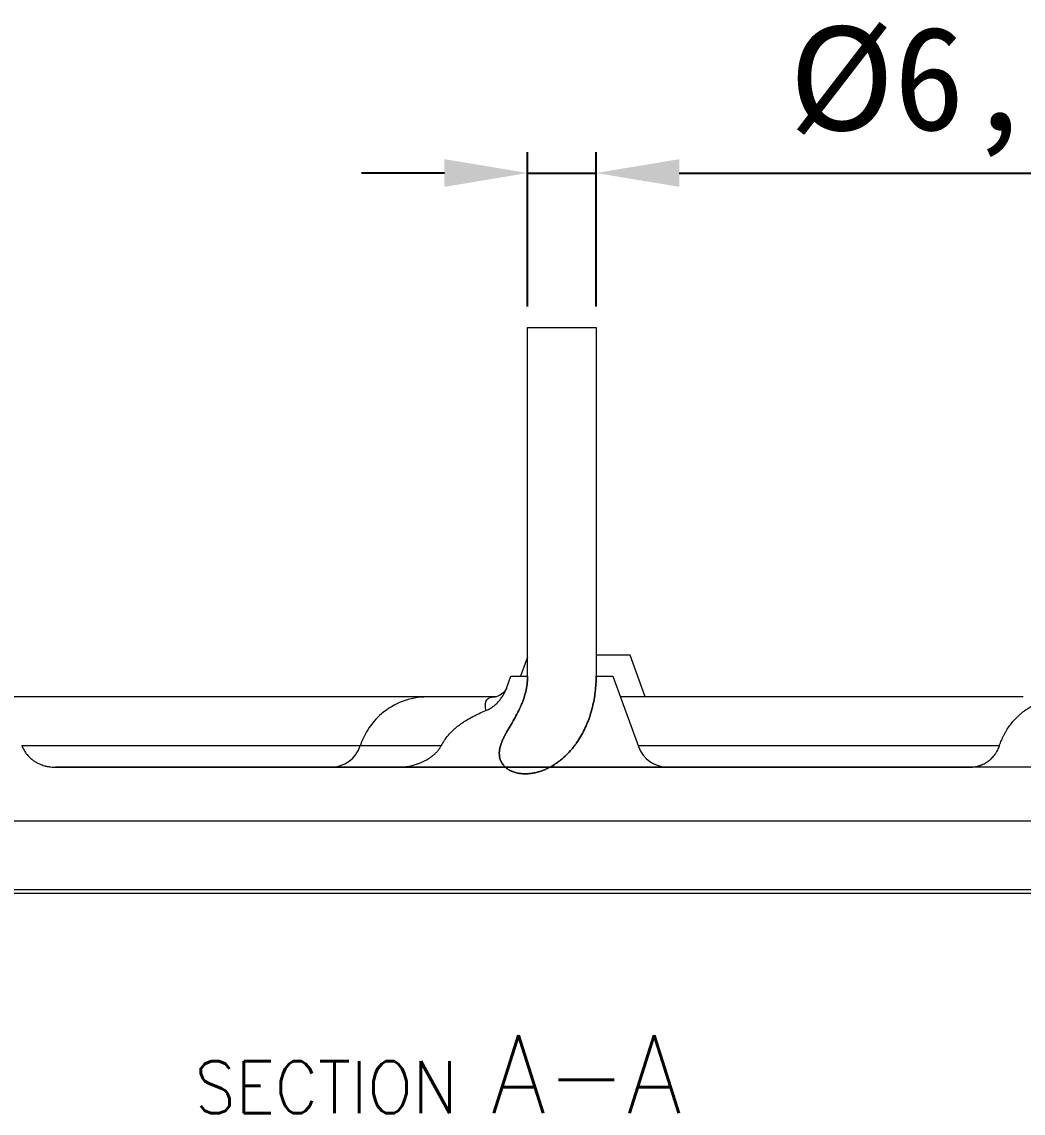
# Model space of a CAD drawing. Header units: millimetres. Extents: x -461 to 2810, y 2853 to 3908.
# Drawn here: x 1755.9 to 1852.3, y 3085.3 to 3190.5 of the extents above; entities that cross this region are included whole.
import ezdxf

# ---------------------------------------------------------------- set-up
doc = ezdxf.new("R2010")
doc.units = ezdxf.units.MM
doc.layers.add('dim', color=82, linetype='Continuous', lineweight=9)
doc.layers.add('粗实线层', color=7, linetype='Continuous', lineweight=35)
doc.styles.add('chinesef_fs', font='simplex.shx', dxfattribs={"bigfont": 'gbcbig.shx'})
doc.dimstyles.new('ISO-25', dxfattribs={"dimscale": 4, "dimtxt": 2.5, "dimasz": 2.5, "dimexe": 1.25, "dimexo": 0.625, "dimtad": 1, "dimtxsty": 'Standard', "dimcen": 2.5, "dimadec": 0, "dimazin": 0, "dimtfac": 1, "dimtmove": 0, "dimatfit": 3, "dimfxl": 0, "dimarcsym": 0})

# ---------------------------------------------------------------- blocks, each defined once
blk = doc.blocks.new('*D27')
at = {"layer": 'Defpoints', "color": 0, "lineweight": 18, "transparency": 16777216}
for p in [(1811.17529796086, 3175.898027497082), (1804.57129796086, 3161.03100100538), (1811.17529796086, 3161.03100100538)]:
    blk.add_point(p, dxfattribs=at)
at = {"layer": 'dim', "color": 0, "lineweight": -2, "transparency": 16777216}
for p, q in [((1804.57129796086, 3163.03000100538), (1804.57129796086, 3177.897027497082)), ((1811.17529796086, 3163.03000100538), (1811.17529796086, 3177.897027497082)), ((1796.57129796086, 3175.898027497082), (1788.57129796086, 3175.898027497082)), ((1804.57129796086, 3175.898027497082), (1811.17529796086, 3175.898027497082)), ((1819.17529796086, 3175.898027497082), (1862.839964627527, 3175.898027497082))]:
    blk.add_line(p, q, dxfattribs=at)
at = {"layer": 'dim', "color": 0, "lineweight": 18, "transparency": 16777216}
for points in [[(1796.57129796086, 3177.231360830416), (1796.57129796086, 3174.564694163749), (1804.57129796086, 3175.898027497082)], [(1819.17529796086, 3177.231360830416), (1819.17529796086, 3174.564694163749), (1811.17529796086, 3175.898027497082)]]:
    blk.add_solid(points, dxfattribs=at)
at = {"layer": 'dim', "color": 0, "lineweight": 18, "transparency": 16777216, "insert": (1845.007631294194, 3183.730360830416), "char_height": 10, "attachment_point": 5}
blk.add_mtext('%%c6,6', dxfattribs=at)

msp = doc.modelspace()

# ---------------------------------------------------------------- linework, layer by layer
at = {"layer": '粗实线层', "lineweight": 20}
for p, q in [((1804.57129796086, 3161.03100100538), (1811.17529796086, 3161.03100100538)), ((1804.57129796086, 3127.437000883381), (1804.57129796086, 3161.03100100538)), ((1811.17529796086, 3161.03100100538), (1811.17529796086, 3127.437000883381)), ((1804.571276249098, 3129.277831964375), (1803.901263445555, 3127.436986915894)), ((1814.437389362761, 3129.469000883381), (1811.175255377847, 3129.469000883381)), ((1815.905136787594, 3125.436397976189), (1814.437389362761, 3129.469000883381)), ((1802.575852819474, 3126.340267015906), (1802.975031302147, 3127.437000883381)), ((1802.975031302146, 3127.437000883381), (1804.57129796086, 3127.437000883381)), ((1811.17529796086, 3127.437000883381), (1812.771564619574, 3127.437000883381)), ((1812.771564619574, 3127.437000883381), (1815.242580534721, 3120.647940453403)), ((1759.058810473795, 3118.674000883381), (1771.005332342935, 3118.674000883381)), ((1771.005332342935, 3118.674000883381), (1792.084952625748, 3118.674000883381)), ((1791.125145201935, 3118.674000883383), (1799.294637822343, 3118.674000883382)), ((1818.061658397078, 3118.674000883381), (1847.163010406823, 3118.674000883381)), ((1771.005332342935, 3113.46700088338), (1615.437954868481, 3113.46700088338)), ((1984.208169529419, 3113.46700088338), (1771.005332342935, 3113.46700088338)), ((1603.596341035915, 3106.540795705524), (1995.940408535171, 3106.540795705524)), ((1798.901758982379, 3106.870614999708), (1604.1550595805, 3106.870614999708)), ((1995.559579765746, 3106.870614999708), (1798.901758982379, 3106.870614999708))]:
    msp.add_line(p, q, dxfattribs=at)
msp.add_arc((1818.061658397078, 3121.674000883381), 3, 200.0000000000095, 270, dxfattribs=at)
msp.add_ellipse((1785.612145187312, 3121.674000883381), major_axis=(0, 3), ratio=0.9999986151771026, start_param=3.142379316477731, end_param=4.400207568253075, dxfattribs=at)
for points, knots in [([(1811.17529796086, 3127.437000883381), (1811.17529796086, 3127.183352564557), (1811.160328300329, 3126.678410950425), (1811.093680010026, 3125.92795108749), (1811.019584761744, 3125.432311097077), (1810.930232076583, 3124.939071403085), (1810.877928053054, 3124.693651541083), (1810.757294162441, 3124.205332999061), (1810.688966776702, 3123.962433928676), (1810.592815209229, 3123.660500072387), (1810.573046694374, 3123.600197970842), (1810.532410446597, 3123.479766696483), (1810.511579972498, 3123.419749721097), (1810.447633154202, 3123.240563763978), (1810.403024438347, 3123.122147774016), (1810.263184973101, 3122.770066299712), (1810.161951447815, 3122.539561759854), (1809.942802033599, 3122.087337286838), (1809.824889233234, 3121.8656157273), (1809.571343635129, 3121.431503612573), (1809.435716686934, 3121.219109977126), (1809.21783185772, 3120.908125666376), (1809.142791742366, 3120.80573425672), (1808.98762837095, 3120.603628119974), (1808.908005426468, 3120.504570672606), (1808.663234586597, 3120.21388838256), (1808.492065232793, 3120.028557354795), (1808.132905661149, 3119.675702346824), (1807.944924384573, 3119.508168901138), (1807.649225254089, 3119.271400755508), (1807.497935156164, 3119.156658928952), (1807.341170967532, 3119.047712131315), (1807.261843403946, 3118.994239633295), (1807.235225926181, 3118.976571138425), (1807.181825683137, 3118.941674437123), (1807.155029159443, 3118.924436601318), (1806.912988448847, 3118.771200272537), (1806.691670405934, 3118.648465348515), (1806.349771863583, 3118.486028640275), (1806.234146622056, 3118.435505986277), (1805.999380524754, 3118.342137776959), (1805.8802406423, 3118.299290096189), (1805.698683548109, 3118.241236201634), (1805.637689224569, 3118.222922805912), (1805.514703779349, 3118.188472737269), (1805.452666668838, 3118.172330644745), (1805.266531121157, 3118.127689411092), (1805.141926671649, 3118.102821622701), (1804.89163450056, 3118.063396584898), (1804.765947220007, 3118.048835137801), (1804.513399393893, 3118.030879331656), (1804.386539692662, 3118.027476936309), (1804.227141986113, 3118.031057983768), (1804.195221118021, 3118.032167539868), (1804.131293679217, 3118.035202366088), (1804.099243453993, 3118.037131074103), (1804.003309138653, 3118.044162813947), (1803.939720011173, 3118.050499049129), (1803.750094882091, 3118.074637116636), (1803.62519437892, 3118.097537977493), (1803.378778151893, 3118.158539267808), (1803.257256765636, 3118.196614269889), (1803.107861585957, 3118.255463860139), (1803.078082735837, 3118.267815025846), (1803.019261182459, 3118.293501195111), (1802.990162406079, 3118.306856971745), (1802.903824506191, 3118.348499232814), (1802.847541957764, 3118.378357601571), (1802.682761930272, 3118.474616788097), (1802.578284379427, 3118.547623320627), (1802.455764751445, 3118.652154462008), (1802.431702941697, 3118.67370790319), (1802.384936977738, 3118.717737578304), (1802.362169790171, 3118.740266461475), (1802.295747255284, 3118.809421663707), (1802.212188514845, 3118.905806314001), (1802.139126713596, 3119.010953475649), (1802.096969676, 3119.079597640091), (1802.088700062998, 3119.093497595206), (1802.072598108546, 3119.121457608947), (1802.049106287735, 3119.163622877832), (1802.027575694367, 3119.206456360047), (1801.96008387351, 3119.350691798399), (1801.919730046337, 3119.470727331794), (1801.885578320695, 3119.626322133976), (1801.879565102873, 3119.657719499328), (1801.869162618954, 3119.721067529545), (1801.864765026276, 3119.753115774732), (1801.854093960157, 3119.84906776847), (1801.850290200283, 3119.912922315916), (1801.84771703672, 3120.10418306283), (1801.857753454472, 3120.231287473658), (1801.882134492459, 3120.389762366406), (1801.887615177879, 3120.421487033046), (1801.899652735658, 3120.484637401853), (1801.906201700659, 3120.516034344741), (1801.927312510311, 3120.609733024776), (1801.943335077856, 3120.671543686323), (1801.996372609251, 3120.85530488066), (1802.038327123226, 3120.975594802422), (1802.108403212533, 3121.153627860298), (1802.132961294847, 3121.212568995349), (1802.184101855751, 3121.329770690359), (1802.210709744333, 3121.388081575069), (1802.292760727799, 3121.561523218777), (1802.350552351222, 3121.675493762179), (1802.470132122247, 3121.901292116818), (1802.531926459238, 3122.013116609621), (1802.657799044172, 3122.235541078811), (1802.721880865066, 3122.346139139565), (1802.915451970822, 3122.677222579711), (1803.046187494467, 3122.897039789511), (1803.302342972854, 3123.339524145696), (1803.427802779804, 3123.562169925361), (1803.666932595013, 3124.013782572653), (1803.780630109829, 3124.242734692669), (1803.912040262644, 3124.534667931014), (1803.937788424766, 3124.593340811676), (1803.988138016105, 3124.711301392623), (1804.012703120136, 3124.770505793668), (1804.084367968484, 3124.948581473673), (1804.129478023362, 3125.068014576628), (1804.256076331619, 3125.428658470244), (1804.328820745789, 3125.672217063158), (1804.447564792584, 3126.166515471887), (1804.493577619451, 3126.417251744926), (1804.532392844373, 3126.735693427498), (1804.539227662667, 3126.799728277394), (1804.550914537071, 3126.927543595836), (1804.565501937797, 3127.119065202089), (1804.57129796086, 3127.309985250167), (1804.57129796086, 3127.437000883381)], [0, 0, 0, 0, 0.03125000000000056, 0.06250000000000111, 0.09375000000000167, 0.09375000000000167, 0.1250000000000022, 0.1250000000000022, 0.1562500000000028, 0.1562500000000028, 0.164062500000003, 0.164062500000003, 0.1718750000000032, 0.1718750000000032, 0.1875000000000033, 0.1875000000000033, 0.2187500000000039, 0.2187500000000039, 0.2500000000000044, 0.2500000000000044, 0.281250000000005, 0.281250000000005, 0.2968750000000052, 0.2968750000000052, 0.3125000000000053, 0.3125000000000053, 0.3437500000000056, 0.3437500000000056, 0.3750000000000058, 0.3750000000000058, 0.3906250000000061, 0.3984375000000061, 0.3984375000000061, 0.4023437500000062, 0.4023437500000062, 0.4062500000000063, 0.4062500000000063, 0.4375000000000069, 0.4375000000000069, 0.4531250000000072, 0.4531250000000072, 0.4687500000000074, 0.4687500000000074, 0.4765625000000075, 0.4765625000000075, 0.4843750000000077, 0.4843750000000077, 0.5000000000000078, 0.5000000000000078, 0.515625000000008, 0.515625000000008, 0.5312500000000082, 0.5312500000000082, 0.5351562500000082, 0.5351562500000082, 0.5390625000000082, 0.5390625000000082, 0.5468750000000084, 0.5468750000000084, 0.5625000000000088, 0.5625000000000088, 0.5781250000000091, 0.5781250000000091, 0.5820312500000093, 0.5820312500000093, 0.5859375000000095, 0.5859375000000095, 0.5937500000000098, 0.5937500000000098, 0.6093750000000103, 0.6093750000000103, 0.6132812500000104, 0.6132812500000104, 0.6171875000000107, 0.6171875000000107, 0.6250000000000109, 0.6328125000000111, 0.6328125000000111, 0.6347656250000111, 0.6347656250000111, 0.6367187500000111, 0.6406250000000111, 0.6406250000000111, 0.656250000000011, 0.656250000000011, 0.660156250000011, 0.660156250000011, 0.664062500000011, 0.664062500000011, 0.6718750000000109, 0.6718750000000109, 0.6875000000000109, 0.6875000000000109, 0.6914062500000108, 0.6914062500000108, 0.6953125000000107, 0.6953125000000107, 0.7031250000000105, 0.7031250000000105, 0.7187500000000102, 0.7187500000000102, 0.72656250000001, 0.72656250000001, 0.7343750000000098, 0.7343750000000098, 0.7500000000000094, 0.7500000000000094, 0.7656250000000091, 0.7656250000000091, 0.7812500000000087, 0.7812500000000087, 0.812500000000008, 0.812500000000008, 0.8437500000000072, 0.8437500000000072, 0.8750000000000064, 0.8750000000000064, 0.8828125000000061, 0.8828125000000061, 0.8906250000000058, 0.8906250000000058, 0.906250000000005, 0.906250000000005, 0.9375000000000033, 0.9375000000000033, 0.9687500000000017, 0.9687500000000017, 0.9765625000000013, 0.9765625000000013, 0.9843750000000009, 1, 1, 1, 1]), ([(1804.57129796086, 3127.437000883381), (1804.57129796086, 3127.309985250167), (1804.565501937797, 3127.119065202089), (1804.550914537071, 3126.927543595836), (1804.539227662667, 3126.799728277394), (1804.532392844373, 3126.735693427498), (1804.493577619451, 3126.417251744926), (1804.447564792584, 3126.166515471887), (1804.328820745789, 3125.672217063158), (1804.256076331619, 3125.428658470244), (1804.129478023362, 3125.068014576628), (1804.084367968484, 3124.948581473673), (1804.012703120136, 3124.770505793668), (1803.988138016105, 3124.711301392623), (1803.937788424766, 3124.593340811676), (1803.912040262644, 3124.534667931014), (1803.780630109829, 3124.242734692669), (1803.666932595013, 3124.013782572653), (1803.427802779804, 3123.562169925361), (1803.302342972854, 3123.339524145696), (1803.046187494467, 3122.897039789511), (1802.915451970822, 3122.677222579711), (1802.721880865066, 3122.346139139565), (1802.657799044172, 3122.235541078811), (1802.531926459238, 3122.013116609621), (1802.470132122247, 3121.901292116818), (1802.350552351222, 3121.675493762179), (1802.292760727799, 3121.561523218777), (1802.210709744333, 3121.388081575069), (1802.184101855751, 3121.329770690359), (1802.132961294847, 3121.212568995349), (1802.108403212533, 3121.153627860298), (1802.038327123226, 3120.975594802422), (1801.996372609251, 3120.85530488066), (1801.943335077856, 3120.671543686323), (1801.927312510311, 3120.609733024776), (1801.906201700659, 3120.516034344741), (1801.899652735658, 3120.484637401853), (1801.887615177879, 3120.421487033046), (1801.882134492459, 3120.389762366406), (1801.857753454472, 3120.231287473658), (1801.84771703672, 3120.10418306283), (1801.850290200283, 3119.912922315916), (1801.854093960157, 3119.84906776847), (1801.864765026276, 3119.753115774732), (1801.869162618954, 3119.721067529545), (1801.879565102873, 3119.657719499328), (1801.885578320695, 3119.626322133976), (1801.919730046337, 3119.470727331794), (1801.96008387351, 3119.350691798399), (1802.027575694367, 3119.206456360047), (1802.049106287735, 3119.163622877832), (1802.072598108546, 3119.121457608947), (1802.088700062998, 3119.093497595206), (1802.096969676, 3119.079597640091), (1802.139126713596, 3119.010953475649), (1802.212187836645, 3118.905805747861), (1802.295747255284, 3118.809421663707), (1802.362169790171, 3118.740266461475), (1802.384936977738, 3118.717737578304), (1802.431702941697, 3118.67370790319), (1802.455764751445, 3118.652154462008), (1802.578284379427, 3118.547623320627), (1802.682761930272, 3118.474616788097), (1802.847541957764, 3118.378357601571), (1802.903824506191, 3118.348499232814), (1802.990162406079, 3118.306856971745), (1803.019261182459, 3118.293501195111), (1803.078082735837, 3118.267815025846), (1803.107861585957, 3118.255463860139), (1803.257256765636, 3118.196614269889), (1803.378778151893, 3118.158539267808), (1803.62519437892, 3118.097537977493), (1803.750094882091, 3118.074637116636), (1803.939720011173, 3118.050499049129), (1804.003309138653, 3118.044162813947), (1804.099243453993, 3118.037131074103), (1804.131293679217, 3118.035202366088), (1804.195221118021, 3118.032167539868), (1804.227141986113, 3118.031057983768), (1804.386539692662, 3118.027476936309), (1804.513399393893, 3118.030879331656), (1804.765947220007, 3118.048835137801), (1804.89163450056, 3118.063396584898), (1805.141926671649, 3118.102821622701), (1805.266531121157, 3118.127689411092), (1805.452666668838, 3118.172330644745), (1805.514703779349, 3118.188472737269), (1805.637689224569, 3118.222922805912), (1805.698683548109, 3118.241236201634), (1805.8802406423, 3118.299290096189), (1805.999380524754, 3118.342137776959), (1806.234146622056, 3118.435505986277), (1806.349771863583, 3118.486028640275), (1806.691670405934, 3118.648465348515), (1806.912988448847, 3118.771200272537), (1807.155029159443, 3118.924436601318), (1807.181825683137, 3118.941674437123), (1807.235225926181, 3118.976571138425), (1807.261843403946, 3118.994239633295), (1807.341170967532, 3119.047712131315), (1807.497935156164, 3119.156658928952), (1807.649225254089, 3119.271400755508), (1807.944924384573, 3119.508168901138), (1808.132905661149, 3119.675702346824), (1808.492065232793, 3120.028557354795), (1808.663234586597, 3120.21388838256), (1808.908005426468, 3120.504570672606), (1808.98762837095, 3120.603628119974), (1809.142791742366, 3120.80573425672), (1809.21783185772, 3120.908125666376), (1809.435716686934, 3121.219109977126), (1809.571343635129, 3121.431503612573), (1809.824889233234, 3121.8656157273), (1809.942802033599, 3122.087337286838), (1810.161951447815, 3122.539561759854), (1810.263184973101, 3122.770066299712), (1810.403024438347, 3123.122147774016), (1810.447633154202, 3123.240563763978), (1810.511579972498, 3123.419749721097), (1810.532410446597, 3123.479766696483), (1810.573046694374, 3123.600197970842), (1810.592815209229, 3123.660500072387), (1810.688966776702, 3123.962433928676), (1810.757294162441, 3124.205332999061), (1810.877928053054, 3124.693651541083), (1810.930232076583, 3124.939071403085), (1811.019584761744, 3125.432311097077), (1811.093680010026, 3125.92795108749), (1811.16032907577, 3126.678410828433), (1811.17529796086, 3127.183352564557), (1811.17529796086, 3127.437000883381)], [0, 0, 0, 0, 0.01562500000000041, 0.02343750000000073, 0.02343750000000073, 0.03125000000000104, 0.03125000000000104, 0.0625000000000021, 0.0625000000000021, 0.09375000000000315, 0.09375000000000315, 0.1093750000000038, 0.1093750000000038, 0.1171875000000041, 0.1171875000000041, 0.1250000000000044, 0.1250000000000044, 0.1562500000000053, 0.1562500000000053, 0.1875000000000062, 0.1875000000000062, 0.218750000000007, 0.218750000000007, 0.2343750000000075, 0.2343750000000075, 0.2500000000000079, 0.2500000000000079, 0.2656250000000084, 0.2656250000000084, 0.2734375000000086, 0.2734375000000086, 0.2812500000000088, 0.2812500000000088, 0.2968750000000092, 0.2968750000000092, 0.3046875000000094, 0.3046875000000094, 0.3085937500000095, 0.3085937500000095, 0.3125000000000096, 0.3125000000000096, 0.3281250000000096, 0.3281250000000096, 0.3359375000000096, 0.3359375000000096, 0.3398437500000096, 0.3398437500000096, 0.3437500000000096, 0.3437500000000096, 0.3593750000000094, 0.3593750000000094, 0.3632812500000093, 0.3652343750000093, 0.3652343750000093, 0.3671875000000093, 0.3671875000000093, 0.3750000000000092, 0.382812500000009, 0.382812500000009, 0.3867187500000089, 0.3867187500000089, 0.3906250000000088, 0.3906250000000088, 0.4062500000000082, 0.4062500000000082, 0.4140625000000079, 0.4140625000000079, 0.4179687500000078, 0.4179687500000078, 0.4218750000000077, 0.4218750000000077, 0.4375000000000072, 0.4375000000000072, 0.4531250000000068, 0.4531250000000068, 0.4609375000000065, 0.4609375000000065, 0.4648437500000064, 0.4648437500000064, 0.4687500000000063, 0.4687500000000063, 0.4843750000000057, 0.4843750000000057, 0.500000000000005, 0.500000000000005, 0.5156250000000043, 0.5156250000000043, 0.523437500000004, 0.523437500000004, 0.5312500000000036, 0.5312500000000036, 0.546875000000003, 0.546875000000003, 0.5625000000000024, 0.5625000000000024, 0.5937500000000011, 0.5937500000000011, 0.597656250000001, 0.597656250000001, 0.6015625000000009, 0.6015625000000009, 0.6093750000000009, 0.6250000000000009, 0.6250000000000009, 0.6562500000000008, 0.6562500000000008, 0.6875000000000008, 0.6875000000000008, 0.7031250000000007, 0.7031250000000007, 0.7187500000000007, 0.7187500000000007, 0.7500000000000007, 0.7500000000000007, 0.7812500000000007, 0.7812500000000007, 0.8125000000000006, 0.8125000000000006, 0.8281250000000004, 0.8281250000000004, 0.8359375000000004, 0.8359375000000004, 0.8437500000000004, 0.8437500000000004, 0.8750000000000003, 0.8750000000000003, 0.9062500000000003, 0.9062500000000003, 0.9375000000000002, 0.9687500000000002, 1, 1, 1, 1]), ([(1800.562415918961, 3124.124831067497), (1800.682659883382, 3124.173228040481), (1800.798211419054, 3124.229278025043), (1801.020982441818, 3124.354966962198), (1801.128196603052, 3124.42461460088), (1801.283208159626, 3124.538561234994), (1801.333907348584, 3124.578127615111), (1801.408529836618, 3124.639803369834), (1801.433197358121, 3124.660778348239), (1801.481796233228, 3124.703264123501), (1801.505751573024, 3124.724793169782), (1801.623860059399, 3124.833825720505), (1801.713031640641, 3124.925471995366), (1801.881682956309, 3125.116824480785), (1801.961158585164, 3125.21653410562), (1802.110840859186, 3125.423661629464), (1802.181048028075, 3125.531082376172), (1802.31218120873, 3125.753629126194), (1802.4325011179, 3125.981277526136), (1802.531679058782, 3126.218900605872), (1802.575852819468, 3126.340267015888)], [0, 0, 0, 0, 0.1250000000000001, 0.1250000000000001, 0.2500000000000005, 0.2500000000000005, 0.3125000000000005, 0.3125000000000005, 0.3437500000000011, 0.3437500000000011, 0.3750000000000016, 0.3750000000000016, 0.5000000000000012, 0.5000000000000012, 0.6250000000000009, 0.6250000000000009, 0.7500000000000006, 0.7500000000000006, 0.8750000000000003, 1, 1, 1, 1]), ([(1802.556530777817, 3126.299657656172), (1802.554900473942, 3126.28228574736), (1802.521463106131, 3126.201977598253), (1802.25931535347, 3125.798047721362), (1801.723079857575, 3125.472929977584), (1801.423547122588, 3125.439072479884), (1801.432958648103, 3125.434287553901), (1801.443839596634, 3125.435724418844)], [0, 0, 0, 0, 0.108597931038563, 0.3854445697756305, 0.6761921321456935, 0.9117419262822073, 1, 1, 1, 1]), ([(1794.635534479084, 3125.436500883381), (1794.052218727516, 3125.436500883381), (1791.304828405168, 3125.436500883381), (1786.385707327341, 3125.436500883382), (1779.965582833251, 3125.43650088338), (1773.57220399288, 3125.436500883381), (1767.3328878487, 3125.436500883381), (1761.379203237736, 3125.436500883381), (1755.933816787151, 3125.436500883381), (1751.713593586091, 3125.436500883381), (1749.673141094833, 3125.436500883381), (1748.962296480725, 3125.436500883381)], [0, 0, 0, 0, 0.02896078065902275, 0.1369503383216946, 0.2502747824860917, 0.3694672681768341, 0.4955904086373706, 0.6273494573920179, 0.7646186944277464, 0.90891346740879, 1, 1, 1, 1]), ([(1796.426188396211, 3125.435558564103), (1794.699517692076, 3125.435553291161), (1790.54066386555, 3125.435666030695), (1786.005640755836, 3125.435162389057), (1783.205160441266, 3125.43568384289), (1782.812917689266, 3125.43576333852)], [0, 0, 0, 0, 0.3778966562131881, 0.9127997200242448, 1, 1, 1, 1]), ([(1794.911263737797, 3125.436500883368), (1794.055557275469, 3125.426999015462), (1792.510672315396, 3125.146475427633), (1790.505418839929, 3123.965956556589), (1789.152418327322, 3122.395545870067), (1788.625940390276, 3121.250940728593), (1788.444963863601, 3120.678372936729)], [0, 0, 0, 0, 0.2863379059687869, 0.5551200847777714, 0.7944686923851494, 1, 1, 1, 1]), ([(1801.414779510121, 3125.436500883381), (1801.195020799157, 3125.436500883381), (1800.270107296907, 3125.436500883382), (1798.774126235543, 3125.436500883381), (1797.167530465949, 3125.43650088338), (1795.947708134947, 3125.436500883379), (1795.158622897754, 3125.436500883376), (1794.939747439385, 3125.436500883373), (1794.911261782233, 3125.436500883371)], [0, 0, 0, 0, 0.05326390681604903, 0.2296262453236271, 0.4129874084851337, 0.6021640149397745, 0.7979267360133616, 1, 1, 1, 1]), ([(1800.562412051822, 3124.124849298579), (1800.544939129027, 3124.210596517342), (1800.530745360003, 3124.293446731914), (1800.517833488766, 3124.395837589004), (1800.515327430022, 3124.41806439223), (1800.511017693236, 3124.461906337302), (1800.505599319291, 3124.526806520887), (1800.503457168688, 3124.589111041849), (1800.503926450439, 3124.710202963838), (1800.51056294824, 3124.786255467232), (1800.531738636724, 3124.892854159259), (1800.540670497297, 3124.927136996643), (1800.562621558432, 3124.99307940298), (1800.575647961885, 3125.024754230737), (1800.621394589063, 3125.115511454506), (1800.660479060881, 3125.169787669643), (1800.721520673553, 3125.229180883202), (1800.734339699298, 3125.240635643238), (1800.761241708768, 3125.262675280171), (1800.775308695138, 3125.273244325863), (1800.819211277172, 3125.303457905218), (1800.850811480463, 3125.321662925372), (1800.952763231088, 3125.370407613426), (1801.030256110157, 3125.395089605316), (1801.205326985537, 3125.428223304347), (1801.302901335194, 3125.436677953422), (1801.421392199534, 3125.436481170824), (1801.431672768698, 3125.436387594567), (1801.442047733286, 3125.43621703387)], [0, 0, 0, 0, 0.1114730391356078, 0.1114730391356078, 0.1427856581314169, 0.1427856581314169, 0.1740982771272263, 0.2367235151188453, 0.2367235151188453, 0.361973991102084, 0.361973991102084, 0.4245992290937036, 0.4245992290937036, 0.4872244670853229, 0.4872244670853229, 0.6124749430685618, 0.6124749430685618, 0.643787562064371, 0.643787562064371, 0.6751001810601807, 0.6751001810601807, 0.7377254190517998, 0.7377254190517998, 0.8629758950350381, 0.8629758950350381, 0.9882263710182765, 0.9882263710182765, 1, 1, 1, 1]), ([(1852.292658567041, 3125.436500883379), (1851.31350535516, 3125.43650088338), (1848.996724264271, 3125.43650088338), (1845.209294112596, 3125.436500883381), (1841.619956733321, 3125.436500883381), (1838.595751352271, 3125.436500883381), (1835.292597396503, 3125.436500883381), (1831.727996482092, 3125.436500883381), (1827.930448939018, 3125.436500883381), (1823.945025133101, 3125.436500883381), (1819.817227293622, 3125.436500883381), (1816.307701495896, 3125.436500883381), (1814.203381745264, 3125.436500883381), (1813.479399567128, 3125.436500883381)], [0, 0, 0, 0, 0.1410179577061657, 0.2889502282341524, 0.3655184565604561, 0.4437515012955817, 0.5241385440340024, 0.606110843327397, 0.689707718875074, 0.775491674670563, 0.8628171287505075, 0.9522929061811395, 1, 1, 1, 1]), ([(1850.018968929906, 3120.75210225125), (1850.073927751017, 3120.922231269026), (1850.196982653802, 3121.257088538653), (1850.346074062303, 3121.581242125258), (1850.447472052205, 3121.780460553177), (1850.468171379453, 3121.820149033965), (1850.510252003532, 3121.8989206259), (1850.574444405356, 3122.016267259968), (1850.641821460993, 3122.131204138616), (1850.780762543656, 3122.357909709482), (1850.977169599968, 3122.651745126688), (1851.304776194198, 3123.067530919154), (1851.575338913039, 3123.360560949488), (1851.734485142777, 3123.516671219541), (1851.798858449474, 3123.57857444339), (1851.831437066085, 3123.609287555689), (1851.929869958383, 3123.700257160846), (1851.996482751813, 3123.759409452676), (1852.199244128377, 3123.932458783608), (1852.477377979973, 3124.151451806911), (1852.917489011896, 3124.445395294507), (1853.226156780045, 3124.618346658777), (1853.463482161555, 3124.739277417633), (1853.543562506585, 3124.778122179713), (1853.665164288492, 3124.834155745342), (1853.7059883284, 3124.852479880383), (1853.787911789458, 3124.888279225847), (1853.828983814582, 3124.905743681393), (1854.034890352828, 3124.990909841083), (1854.36783236467, 3125.113398205069), (1854.877464366345, 3125.256807130279), (1855.223989837023, 3125.325695816689), (1855.486454296112, 3125.367219829591), (1855.57437133262, 3125.379368813576), (1855.751074533141, 3125.400237246058), (1855.839904365033, 3125.40896011601), (1856.107451094326, 3125.429870258036), (1856.285176134143, 3125.436654899487), (1856.639385595734, 3125.436341572853), (1856.992354283702, 3125.422143895734), (1857.51812752146, 3125.359670205301), (1857.866173031225, 3125.290381792521), (1858.126256949476, 3125.227782515748), (1858.212959938162, 3125.205089415125), (1858.38465235745, 3125.156496809122), (1858.469760556705, 3125.130576002472), (1858.722905309258, 3125.048015321464), (1859.054625576945, 3124.92515413216), (1859.535078812232, 3124.703162141671), (1859.843945529724, 3124.529995866859), (1860.07122030959, 3124.390490370842), (1860.146248508716, 3124.342381533707), (1860.257676705839, 3124.267765924906), (1860.294610532704, 3124.242499344036), (1860.367780803816, 3124.191373031701), (1860.40405680404, 3124.165487041982), (1860.583904338596, 3124.034456721073), (1860.861867375969, 3123.814581247326), (1861.250082112918, 3123.45476515897), (1861.489810271847, 3123.194960565626), (1861.662345176901, 3122.99252415188), (1861.746795236483, 3122.88940802083), (1861.828479567932, 3122.783403608349), (1861.882315318305, 3122.712086035511), (1861.908934754423, 3122.676085375384), (1862.039890612654, 3122.495256656342), (1862.23666369908, 3122.199455496317), (1862.494606862846, 3121.736862332758), (1862.715668997133, 3121.255548016303), (1862.838228425867, 3120.922075314779), (1862.893128707524, 3120.752100704758)], [0, 0, 0, 0, 0.031249999999999, 0.06249999999999789, 0.06249999999999789, 0.07031249999999767, 0.07031249999999767, 0.07812499999999745, 0.09374999999999711, 0.09374999999999711, 0.1249999999999963, 0.1562499999999956, 0.1874999999999948, 0.1953124999999951, 0.1953124999999951, 0.2031249999999954, 0.2031249999999954, 0.218749999999995, 0.218749999999995, 0.2499999999999952, 0.2812499999999953, 0.3124999999999954, 0.3124999999999954, 0.3281249999999954, 0.3281249999999954, 0.3359374999999956, 0.3359374999999956, 0.3437499999999957, 0.3437499999999957, 0.3749999999999973, 0.406249999999999, 0.4375000000000008, 0.4375000000000008, 0.4531250000000016, 0.4531250000000016, 0.4687500000000024, 0.4687500000000024, 0.5000000000000053, 0.5000000000000053, 0.5312500000000082, 0.5625000000000111, 0.593750000000014, 0.593750000000014, 0.6093750000000149, 0.6093750000000149, 0.6250000000000158, 0.6250000000000158, 0.6562500000000175, 0.6875000000000193, 0.7187500000000211, 0.7187500000000211, 0.7343750000000219, 0.7343750000000219, 0.7421875000000222, 0.7421875000000222, 0.7500000000000226, 0.7500000000000226, 0.7812500000000234, 0.8125000000000243, 0.8437500000000252, 0.8437500000000252, 0.859375000000025, 0.8671875000000242, 0.8671875000000242, 0.8750000000000234, 0.8750000000000234, 0.9062500000000175, 0.9375000000000118, 0.9687500000000059, 1, 1, 1, 1]), ([(1796.269043198922, 3120.752034864281), (1796.323000550693, 3120.856172436579), (1796.3806347871, 3120.958322784655), (1796.502855329265, 3121.158619297909), (1796.567027335536, 3121.256094687318), (1796.768082275848, 3121.54106645406), (1796.913473144228, 3121.721135481417), (1797.224502858965, 3122.0635972339), (1797.390155645186, 3122.225977789649), (1797.608887706385, 3122.418769103048), (1797.653229379342, 3122.456825470916), (1797.743020368582, 3122.531898441168), (1797.788316822336, 3122.568787852795), (1797.925363888575, 3122.677587767059), (1798.064724713933, 3122.782653704248), (1798.207319281837, 3122.882500982137), (1798.303078605266, 3122.947942170556), (1798.351310057774, 3122.980095039825), (1798.49671151871, 3123.075412514178), (1798.59469035565, 3123.137271820409), (1798.891566924844, 3123.318105031462), (1799.093397083853, 3123.432346544655), (1799.401404009262, 3123.595217429971), (1799.504952001599, 3123.648089154729), (1799.713726194871, 3123.751124287555), (1799.819070594674, 3123.801338745227), (1800.135866662847, 3123.947343648314), (1800.348501780226, 3124.038732801834), (1800.562415918961, 3124.124831067497)], [0, 0, 0, 0, 0.06249999999999956, 0.06249999999999956, 0.1249999999999991, 0.1249999999999991, 0.2499999999999976, 0.2499999999999976, 0.3749999999999961, 0.3749999999999961, 0.4062499999999957, 0.4062499999999957, 0.4374999999999952, 0.4374999999999952, 0.4999999999999951, 0.5312499999999953, 0.5312499999999953, 0.5624999999999956, 0.5624999999999956, 0.6249999999999962, 0.6249999999999962, 0.7499999999999973, 0.7499999999999973, 0.812499999999998, 0.812499999999998, 0.8749999999999984, 0.8749999999999984, 1, 1, 1, 1]), ([(1755.873422840105, 3120.752103512573), (1755.930906526678, 3120.591739937131), (1756.002038994273, 3120.439186967425), (1756.127547528862, 3120.221121565045), (1756.172538232751, 3120.150238295897), (1756.244704314916, 3120.046591568378), (1756.26954066622, 3120.012489586261), (1756.32077842011, 3119.945181233035), (1756.347199668563, 3119.911951007556), (1756.483037972471, 3119.74830414), (1756.601189749979, 3119.628175764976), (1756.791440739501, 3119.46280317852), (1756.857041140457, 3119.41016360244), (1756.958668817284, 3119.334876509919), (1756.993083192816, 3119.310393582964), (1757.062988399827, 3119.262652689155), (1757.098529005447, 3119.239363695875), (1757.278364145844, 3119.126349437477), (1757.427414153645, 3119.047805004762), (1757.735102182662, 3118.912673491865), (1757.893745056432, 3118.856097524436), (1758.098008602257, 3118.799026357337), (1758.139159704267, 3118.788301940348), (1758.221517948306, 3118.768357328274), (1758.34534217696, 3118.740639251163), (1758.470011942904, 3118.719402332927), (1758.720457600065, 3118.685407097828), (1758.888890004895, 3118.674000883381), (1759.058810473796, 3118.674000883381)], [0, 0, 0, 0, 0.125000000000011, 0.125000000000011, 0.1875000000000152, 0.1875000000000152, 0.218750000000017, 0.218750000000017, 0.2500000000000188, 0.2500000000000188, 0.3750000000000179, 0.3750000000000179, 0.4375000000000194, 0.4375000000000194, 0.4687500000000199, 0.4687500000000199, 0.5000000000000204, 0.5000000000000204, 0.6250000000000226, 0.6250000000000226, 0.7500000000000248, 0.7500000000000248, 0.7812500000000216, 0.7812500000000216, 0.8125000000000185, 0.8750000000000123, 0.8750000000000123, 1, 1, 1, 1]), ([(1755.874803713636, 3120.75210351334), (1756.31439294959, 3120.752102342805), (1757.292928903823, 3120.752100182541), (1758.364668278677, 3120.752102073129), (1759.255206657569, 3120.752104076244), (1759.558645988434, 3120.752104798551), (1759.946295506471, 3120.752105421877), (1760.024268937191, 3120.752105531998), (1760.180916377341, 3120.752105711858), (1760.416904498425, 3120.752105935868), (1760.655939234638, 3120.752105866206), (1761.459460884437, 3120.752107561788), (1762.788275208413, 3120.752117051057), (1764.909946948901, 3120.752119198269), (1766.408906345618, 3120.752110424396), (1767.949372994098, 3120.752104991052), (1768.740356185376, 3120.752105411223), (1770.363079282415, 3120.752099012401), (1771.194756395645, 3120.752095463105), (1772.898618272646, 3120.752093754379), (1773.770801082967, 3120.752095595091), (1774.775358366241, 3120.752099105393), (1774.887300930854, 3120.752099509602), (1775.111839540613, 3120.752100330721), (1775.224451069061, 3120.752100747688), (1775.562894627213, 3120.752101989285), (1775.789452180368, 3120.752102806134), (1776.471916410873, 3120.752104968355), (1776.930627275418, 3120.752105953592), (1779.242810187739, 3120.752105521288), (1781.150995297644, 3120.752099301122), (1784.10022851406, 3120.752101188315), (1785.097789845223, 3120.752103102245), (1786.873732452404, 3120.752105654768), (1787.64590835864, 3120.752105884815), (1788.426306713477, 3120.752105687521)], [0, 0, 0, 0, 0.06515684625785599, 0.1384491364669277, 0.1384491364669277, 0.1750952815714635, 0.1750952815714635, 0.1842568178475973, 0.1842568178475973, 0.1934183541237313, 0.2117414266759995, 0.2117414266759995, 0.2850337168850723, 0.3583260070941451, 0.4316182973032182, 0.4316182973032182, 0.5049105875122912, 0.5049105875122912, 0.5782028777213643, 0.5782028777213643, 0.651495167930437, 0.651495167930437, 0.6606567042065719, 0.6606567042065719, 0.6698182404827064, 0.6698182404827064, 0.6881413130349764, 0.6881413130349764, 0.7247874581395163, 0.7247874581395163, 0.8713720385576764, 0.8713720385576764, 0.9446643287667562, 0.9446643287667562, 1, 1, 1, 1]), ([(1788.468367555537, 3120.752098302678), (1788.47556637159, 3120.752097738426), (1788.510059094509, 3120.752098366221), (1788.636611080031, 3120.752101951728), (1788.729869600726, 3120.752105138598), (1788.869519122124, 3120.752105861601), (1788.885529108025, 3120.752105993742), (1788.918445037905, 3120.752105634546), (1788.969175364697, 3120.752103952193), (1789.097031911102, 3120.752093076503), (1789.222867326241, 3120.752075378182), (1789.496289402733, 3120.752037042367), (1789.707525358673, 3120.752008198484), (1790.189572994248, 3120.751974713164), (1790.460382505969, 3120.751970382239), (1790.913682245884, 3120.751987551639), (1791.072641923971, 3120.751997004068), (1791.323288968298, 3120.752015051163), (1791.408959550147, 3120.752021700109), (1791.583680517307, 3120.752035653727), (1791.672794481846, 3120.75204296226), (1792.127128121547, 3120.752079383956), (1792.518616311651, 3120.752112229547), (1793.148200056838, 3120.752101702024), (1793.365107690772, 3120.752085167598), (1793.701364422055, 3120.752057436397), (1793.872218195309, 3120.752042753287), (1794.047235975798, 3120.752029163814), (1794.164849332697, 3120.752020547709), (1794.224043821411, 3120.752016470108), (1794.759816128754, 3120.751982659635), (1795.258550160708, 3120.751979031715), (1795.940730149553, 3120.75201315376), (1796.103717255534, 3120.752024046588), (1796.268876538949, 3120.752035714527)], [0, 0, 0, 0, 0.105436356878989, 0.105436356878989, 0.2131048486494848, 0.2131048486494848, 0.2265634101207969, 0.2265634101207969, 0.240021971592109, 0.2669390945347336, 0.3207733404199825, 0.3207733404199825, 0.4284418321904805, 0.4284418321904805, 0.5361103239609781, 0.5361103239609781, 0.589944569846227, 0.589944569846227, 0.6168616927888512, 0.6168616927888512, 0.6437788157314756, 0.6437788157314756, 0.751447307501973, 0.751447307501973, 0.8052815533872218, 0.8052815533872218, 0.8321986763298461, 0.8456572378011582, 0.8456572378011582, 0.8591157992724703, 0.8591157992724703, 0.9667842910429677, 0.9667842910429677, 1, 1, 1, 1]), ([(1792.084952625748, 3118.674000883381), (1792.289815075867, 3118.674000883381), (1792.492761282288, 3118.685203505403), (1792.895101042628, 3118.72837804053), (1793.094493585434, 3118.760355864734), (1793.489768200813, 3118.844834200931), (1793.685651932642, 3118.897325012681), (1793.928189340351, 3118.976485528304), (1793.976632908562, 3118.993017966232), (1794.073035454416, 3119.027393474144), (1794.120905742965, 3119.045203180424), (1794.263518761075, 3119.100507353295), (1794.357265505306, 3119.139873374654), (1794.634417353263, 3119.265653917277), (1794.813776242285, 3119.359671675434), (1795.073660766488, 3119.517899224119), (1795.158754136146, 3119.57352579061), (1795.283845348425, 3119.661755166494), (1795.325116619253, 3119.691965078563), (1795.386343035282, 3119.73855865496), (1795.40664117758, 3119.754306144926), (1795.446842343018, 3119.786113307638), (1795.546455766525, 3119.866489437915), (1795.641562578291, 3119.951213767397), (1795.787385451493, 3120.09289757986), (1795.857126821747, 3120.166798120996), (1795.98938475371, 3120.321570051562), (1796.051908784351, 3120.402434234602), (1796.168391718349, 3120.572426653984), (1796.22162142625, 3120.660510945518), (1796.269043198922, 3120.752034864281)], [0, 0, 0, 0, 0.1249999999999998, 0.1249999999999998, 0.2499999999999997, 0.2499999999999997, 0.3749999999999995, 0.3749999999999995, 0.4062499999999997, 0.4062499999999997, 0.4374999999999998, 0.4374999999999998, 0.5000000000000008, 0.5000000000000008, 0.6250000000000023, 0.6250000000000023, 0.6875000000000032, 0.6875000000000032, 0.7187500000000034, 0.7187500000000034, 0.7343750000000034, 0.7343750000000034, 0.7500000000000034, 0.8125000000000026, 0.8125000000000026, 0.8750000000000017, 0.8750000000000017, 0.9375000000000009, 0.9375000000000009, 1, 1, 1, 1]), ([(1815.181538703441, 3120.752105875791), (1815.571167318557, 3120.752104475986), (1815.9638723465, 3120.752101634306), (1816.847954245352, 3120.752081177227), (1817.340849663917, 3120.752069124941), (1817.900252854712, 3120.752066204369), (1817.962500256077, 3120.752066007158), (1818.086965935558, 3120.75206587271), (1818.273649646133, 3120.752066058766), (1818.709141900672, 3120.752069169586), (1819.082246042941, 3120.752076060935), (1819.828223154248, 3120.752092132757), (1820.32523400945, 3120.75210613682), (1821.318629001935, 3120.752105592483), (1821.815012389802, 3120.752101327511), (1822.807185025051, 3120.752095753916), (1823.302974181987, 3120.752094379558), (1824.046224666742, 3120.752095893097), (1824.293902492804, 3120.752096929561), (1824.665311175877, 3120.752098921135), (1824.789096053309, 3120.752099654198), (1825.036629757541, 3120.752101155902), (1825.160454308118, 3120.752101924968), (1825.778565914867, 3120.752105526833), (1826.268472348153, 3120.752105391088), (1827.724730839854, 3120.752109806941), (1828.677579361513, 3120.752114206477), (1830.080824008127, 3120.752110149473), (1830.544235804673, 3120.752107612158), (1831.232981383493, 3120.752105830342), (1831.461509879949, 3120.752106108806), (1831.91639741648, 3120.752104562629), (1832.142763281389, 3120.752103103569), (1832.480715420852, 3120.752100861143), (1832.59309991827, 3120.752100100766), (1832.817338589104, 3120.752098670735), (1832.929259020576, 3120.752098000786), (1833.26342524122, 3120.752096260977), (1833.484250118489, 3120.752095474295), (1834.141006679602, 3120.752094711842), (1834.571232576502, 3120.752096541801), (1835.416891257322, 3120.752102123215), (1835.832323421365, 3120.752105868123), (1836.648435905601, 3120.752105885805), (1837.049010035866, 3120.7521124914), (1838.228562854499, 3120.752127002827), (1838.985377597337, 3120.752123389078), (1839.8043195097, 3120.752112001139), (1839.894861919109, 3120.752110758365), (1840.075046977237, 3120.7521085544), (1840.164718179662, 3120.752107593348), (1840.431742646998, 3120.752105557153), (1840.6073137678, 3120.752105978391), (1841.126870575963, 3120.75210395041), (1841.800509401362, 3120.752097811757), (1842.754898342114, 3120.75209637384), (1843.35407907043, 3120.752101871396), (1843.934613347538, 3120.752106009253), (1844.215516113734, 3120.752106236648), (1844.758419512196, 3120.752101780354), (1845.02054807979, 3120.752098625653), (1845.400159240835, 3120.752096548541), (1845.524428852638, 3120.752096250037), (1845.707449086392, 3120.752096478529), (1845.767891573615, 3120.752096664573), (1845.887648143728, 3120.752097236942), (1845.946995841121, 3120.752097623568), (1846.240397572316, 3120.75209994834), (1846.464498230372, 3120.752103265487), (1847.105539126648, 3120.752108357161), (1847.491173631352, 3120.752113661416), (1848.17999986117, 3120.75211692826), (1848.483136708495, 3120.752107900648), (1848.877960520112, 3120.752105175366), (1848.999602740711, 3120.752105985807), (1849.130815635174, 3120.752106163053), (1849.149964196421, 3120.752106189229), (1849.168813702449, 3120.752106214747)], [0, 0, 0, 0, 0.02614252749384055, 0.02614252749384055, 0.05841724960839012, 0.05841724960839012, 0.06245158987270876, 0.06245158987270876, 0.06648593013702739, 0.07455461066566489, 0.09069197172294019, 0.09069197172294019, 0.122966693837491, 0.122966693837491, 0.1552414159520418, 0.1552414159520418, 0.1875161380665926, 0.1875161380665926, 0.2036534991238679, 0.2036534991238679, 0.2117221796525057, 0.2117221796525057, 0.2197908601811434, 0.2197908601811434, 0.2520655822956936, 0.2520655822956936, 0.3166150265247944, 0.3166150265247944, 0.3488897486393449, 0.3488897486393449, 0.3650271096966201, 0.3650271096966201, 0.3811644707538952, 0.3811644707538952, 0.3892331512825331, 0.3892331512825331, 0.3973018318111709, 0.3973018318111709, 0.4134391928684465, 0.4134391928684465, 0.4457139149829977, 0.4457139149829977, 0.4779886370975489, 0.4779886370975489, 0.5102633592121001, 0.5102633592121001, 0.5748128034412022, 0.5748128034412022, 0.5828814839698397, 0.5828814839698397, 0.5909501644984774, 0.5909501644984774, 0.6070875255557531, 0.6070875255557531, 0.6393622476703045, 0.6716369697848561, 0.7039116918994076, 0.7039116918994076, 0.7361864140139591, 0.7361864140139591, 0.7684611361285105, 0.7684611361285105, 0.7845984971857866, 0.7845984971857866, 0.7926671777144244, 0.7926671777144244, 0.8007358582430623, 0.8007358582430623, 0.8330105803576139, 0.8330105803576139, 0.8975600245867174, 0.8975600245867174, 0.9621094688158208, 0.9621094688158208, 0.9943841909303727, 0.9943841909303727, 1, 1, 1, 1]), ([(1847.163010406823, 3118.674000883381), (1847.321724370276, 3118.674000883381), (1847.478309153164, 3118.686504558683), (1847.787398031363, 3118.735475866747), (1847.939901847645, 3118.77194513812), (1848.127898664763, 3118.832993822416), (1848.165444423772, 3118.846012196937), (1848.239697043021, 3118.873417868896), (1848.349924220396, 3118.91660462443), (1848.456756261055, 3118.965917644799), (1848.66597184323, 3119.072570662398), (1848.799544943454, 3119.154325909103), (1848.958976357242, 3119.27011622987), (1848.990483709622, 3119.293958044942), (1849.052727583392, 3119.343032580718), (1849.083382991074, 3119.368205342033), (1849.173420646421, 3119.445161351607), (1849.231099546208, 3119.498553494431), (1849.397256784467, 3119.664852687502), (1849.498897161979, 3119.783845566953), (1849.614420428247, 3119.94284595336), (1849.636945405211, 3119.975161946264), (1849.680819510143, 3120.040840445238), (1849.702204779527, 3120.074262890563), (1849.764288066069, 3120.175675223328), (1849.802814024108, 3120.244615491521), (1849.909952972936, 3120.45536274864), (1849.970179710439, 3120.601071682945), (1850.018968929906, 3120.75210225125)], [0, 0, 0, 0, 0.1249999999999794, 0.1249999999999794, 0.2499999999999589, 0.2499999999999589, 0.2812499999999549, 0.2812499999999549, 0.312499999999951, 0.3749999999999482, 0.3749999999999482, 0.4999999999999476, 0.4999999999999476, 0.5312499999999487, 0.5312499999999487, 0.5624999999999497, 0.5624999999999497, 0.624999999999956, 0.624999999999956, 0.7499999999999689, 0.7499999999999689, 0.781249999999972, 0.781249999999972, 0.8124999999999751, 0.8124999999999751, 0.8749999999999836, 0.8749999999999836, 1, 1, 1, 1]), ([(1849.168813702439, 3120.752106214746), (1849.258294547662, 3120.752106335881), (1849.341036142468, 3120.752106442188), (1849.439990298593, 3120.752106482787), (1849.462356326713, 3120.752106485848), (1849.505746066067, 3120.752106478312), (1849.568855518166, 3120.752106447002), (1849.626065378946, 3120.752106354187), (1849.732651506339, 3120.752106120828), (1849.793271313687, 3120.75210592478), (1849.943667062895, 3120.752105780088), (1850.003749151836, 3120.752093936428), (1850.03473684411, 3120.752094856437), (1850.035205917882, 3120.752097439743), (1850.023983031133, 3120.752101044312), (1850.021675537499, 3120.752101615298), (1850.018961562453, 3120.752102141734)], [0, 0, 0, 0, 0.1369817330102144, 0.1369817330102144, 0.1784411068418945, 0.1784411068418945, 0.2199004806735756, 0.3028192283369368, 0.3028192283369368, 0.4686567236636626, 0.4686567236636626, 0.8003317143171131, 0.8003317143171131, 0.966169209643839, 0.966169209643839, 1, 1, 1, 1]), ([(1759.129807646692, 3118.674000883381), (1759.64152379566, 3118.674000883381), (1760.172941981669, 3118.674000883381), (1762.156899633052, 3118.674000883381), (1763.721357213331, 3118.674000883381), (1765.838191299992, 3118.674000883381), (1766.270329254924, 3118.674000883381), (1766.902814042047, 3118.674000883381), (1767.098809280473, 3118.674000883381), (1767.295985645053, 3118.674000883381)], [0, 0, 0, 0, 0.2200881925203852, 0.2200881925203852, 0.7930110202069685, 0.7930110202069685, 0.9362417271286164, 0.9362417271286164, 1, 1, 1, 1]), ([(1895.554667138658, 3118.674000883381), (1895.550397765921, 3118.674000883381), (1895.546126570321, 3118.674000883381), (1893.540755764797, 3118.674000883381), (1891.140095054335, 3118.674000883381), (1887.629456230793, 3118.674000883381), (1886.901824002214, 3118.674000883381), (1885.395242252455, 3118.674000883381), (1884.61922827144, 3118.674000883381), (1882.229221551437, 3118.67400088338), (1880.551487248809, 3118.674000883379), (1877.038794371055, 3118.674000883381), (1875.20357080342, 3118.674000883382), (1871.372528799005, 3118.674000883381), (1869.376101423204, 3118.674000883381), (1865.225148612595, 3118.674000883381), (1863.073325888077, 3118.674000883381), (1858.674923384167, 3118.674000883381), (1856.433076582315, 3118.674000883381), (1851.84937151955, 3118.674000883381), (1849.5068243102, 3118.674000883381), (1844.711517442558, 3118.674000883381), (1842.258751002604, 3118.67400088338), (1838.54754776433, 3118.67400088338), (1837.30514039624, 3118.674000883381), (1834.818120544917, 3118.674000883381), (1833.572197717458, 3118.674000883381), (1829.827276571736, 3118.674000883381), (1827.320489350076, 3118.674000883381), (1819.746342479302, 3118.674000883381), (1814.604437317702, 3118.674000883381), (1807.123850673073, 3118.67400088338), (1804.663410512279, 3118.674000883381), (1801.012787224061, 3118.674000883381), (1799.802234281847, 3118.674000883381), (1797.395053115812, 3118.674000883381), (1796.196847544571, 3118.674000883381), (1792.632645164867, 3118.674000883381), (1790.297081678772, 3118.674000883381), (1785.782618425201, 3118.67400088338), (1783.597347549087, 3118.67400088338), (1779.366489806797, 3118.67400088338), (1777.319115622195, 3118.674000883381), (1773.365801304084, 3118.674000883381), (1771.464223805616, 3118.674000883381), (1767.879481953, 3118.674000883381), (1766.199820035005, 3118.674000883381), (1763.83909515584, 3118.674000883381), (1763.078819078615, 3118.674000883381), (1761.610581767948, 3118.674000883381), (1760.901923812763, 3118.674000883381), (1759.849020382153, 3118.674000883381), (1759.485593151775, 3118.674000883381), (1759.130984138681, 3118.674000883381)], [0, 0, 0, 0, 0.0001917056904740543, 0.0001917056904740543, 0.0899694192093323, 0.0899694192093323, 0.1124138475890469, 0.1124138475890469, 0.1348582759687602, 0.1348582759687602, 0.1797471327281906, 0.1797471327281906, 0.2246359894876197, 0.2246359894876197, 0.2695248462470488, 0.2695248462470488, 0.3144137030064779, 0.3144137030064779, 0.359302559765907, 0.359302559765907, 0.4041914165253361, 0.4041914165253361, 0.4490802732847653, 0.4490802732847653, 0.4715247016644799, 0.4715247016644799, 0.4939691300441945, 0.4939691300441945, 0.5388579868036248, 0.5388579868036248, 0.6286357003224831, 0.6286357003224831, 0.6735245570819122, 0.6735245570819122, 0.695968985461628, 0.695968985461628, 0.7184134138413426, 0.7184134138413426, 0.7633022706007717, 0.7633022706007717, 0.8081911273602008, 0.8081911273602008, 0.8530799841196299, 0.8530799841196299, 0.897968840879059, 0.897968840879059, 0.9428576976384881, 0.9428576976384881, 0.965302126018204, 0.965302126018204, 0.9877465543979186, 0.9877465543979186, 1, 1, 1, 1]), ([(1759.412414823566, 3118.674000883381), (1759.836458736327, 3118.674000883381), (1760.273598387861, 3118.674000883381), (1762.156899633052, 3118.674000883381), (1763.721357213331, 3118.674000883381), (1765.838191299992, 3118.674000883381), (1766.270329254924, 3118.674000883381), (1767.145653567044, 3118.674000883381), (1767.589233407498, 3118.674000883381), (1768.938015715054, 3118.674000883381), (1769.861256470267, 3118.674000883381), (1772.705622466985, 3118.674000883381), (1774.702597062674, 3118.674000883381), (1778.903854024085, 3118.674000883381), (1781.10289164019, 3118.674000883381), (1785.611275949612, 3118.674000883381), (1787.914278600106, 3118.674000883381), (1792.633753357017, 3118.674000883381), (1795.044297900947, 3118.674000883381), (1798.705947358999, 3118.674000883381), (1799.930278644834, 3118.674000883381), (1802.36976708944, 3118.674000883381), (1803.587832370751, 3118.674000883381), (1806.023615390122, 3118.674000883381), (1807.241336687915, 3118.674000883381), (1809.679517446589, 3118.674000883381), (1810.902392681188, 3118.674000883381), (1813.328648096974, 3118.67400088338), (1814.532904761921, 3118.67400088338), (1816.90647353886, 3118.674000883381), (1818.077642451371, 3118.674000883381), (1820.38846244414, 3118.674000883381), (1821.527435637892, 3118.674000883381), (1823.781331635656, 3118.674000883381), (1824.898011459154, 3118.674000883381), (1828.17517531549, 3118.674000883381), (1830.255460508889, 3118.674000883381), (1832.702023979602, 3118.674000883381), (1833.182867861842, 3118.674000883381), (1834.131980880234, 3118.674000883381), (1834.599743229626, 3118.674000883381), (1835.980327294128, 3118.67400088338), (1836.870437501893, 3118.67400088338), (1838.577917955449, 3118.67400088338), (1839.395286620994, 3118.67400088338), (1840.945391131658, 3118.67400088338), (1841.67725650382, 3118.674000883381), (1843.056539192332, 3118.674000883381), (1843.703376659422, 3118.674000883381), (1844.909958941402, 3118.674000883381), (1845.470068411093, 3118.674000883381), (1846.415658463477, 3118.674000883381), (1846.813453851483, 3118.674000883381), (1847.173409448338, 3118.674000883381)], [0, 0, 0, 0, 0.02129862261366639, 0.02129862261366639, 0.08914489134880611, 0.08914489134880611, 0.106106458532591, 0.106106458532591, 0.123068025716376, 0.123068025716376, 0.1569911600839458, 0.1569911600839458, 0.2248374288190875, 0.2248374288190875, 0.2926836975542272, 0.2926836975542272, 0.3605299662893689, 0.3605299662893689, 0.4283762350245086, 0.4283762350245086, 0.4622993693920784, 0.4622993693920784, 0.4962225037596483, 0.4962225037596483, 0.5301456381272182, 0.5301456381272182, 0.5640687724947899, 0.5640687724947899, 0.5979919068623598, 0.5979919068623598, 0.6319150412299297, 0.6319150412299297, 0.6658381755974996, 0.6658381755974996, 0.6997613099650694, 0.6997613099650694, 0.767607578700211, 0.767607578700211, 0.784569145883996, 0.784569145883996, 0.8015307130677809, 0.8015307130677809, 0.8354538474353507, 0.8354538474353507, 0.8693769818029224, 0.8693769818029224, 0.9033001161704924, 0.9033001161704924, 0.9372232505380623, 0.9372232505380623, 0.9711463849056341, 0.9711463849056341, 1, 1, 1, 1])]:
    msp.add_open_spline(points, degree=3, knots=knots, dxfattribs=at)

# ---------------------------------------------------------------- texts
at = {"layer": '粗实线层', "lineweight": 20, "insert": (1772.510622894895, 3085.345412959473), "char_height": 5, "attachment_point": 7, "line_spacing_factor": 0.9036144578313253, "style": 'chinesef_fs'}
msp.add_mtext('\\W0.9239;SECTION \\H7.50;A-A\\H5.00;', dxfattribs=at)

# ---------------------------------------------------------------- dimensions: what is measured, and where the dimension line sits
at = {"layer": 'dim', "lineweight": 18}
dim = msp.add_linear_dim(base=(1811.17529796086, 3175.898027497082), p1=(1804.57129796086, 3161.03100100538), p2=(1811.17529796086, 3161.03100100538), text='%%c<>', dimstyle='ISO-25', override={"dimasz": 2, "dimexe": 0.49975, "dimexo": 0.49975, "dimgap": 0.49975}, dxfattribs=at)
dim.commit()
dim.dimension.update_dxf_attribs({"geometry": '*D27', "text_midpoint": (1845.007631294194, 3175.898027497082), "dimtype": 160})

doc.saveas('drawing.dxf')
